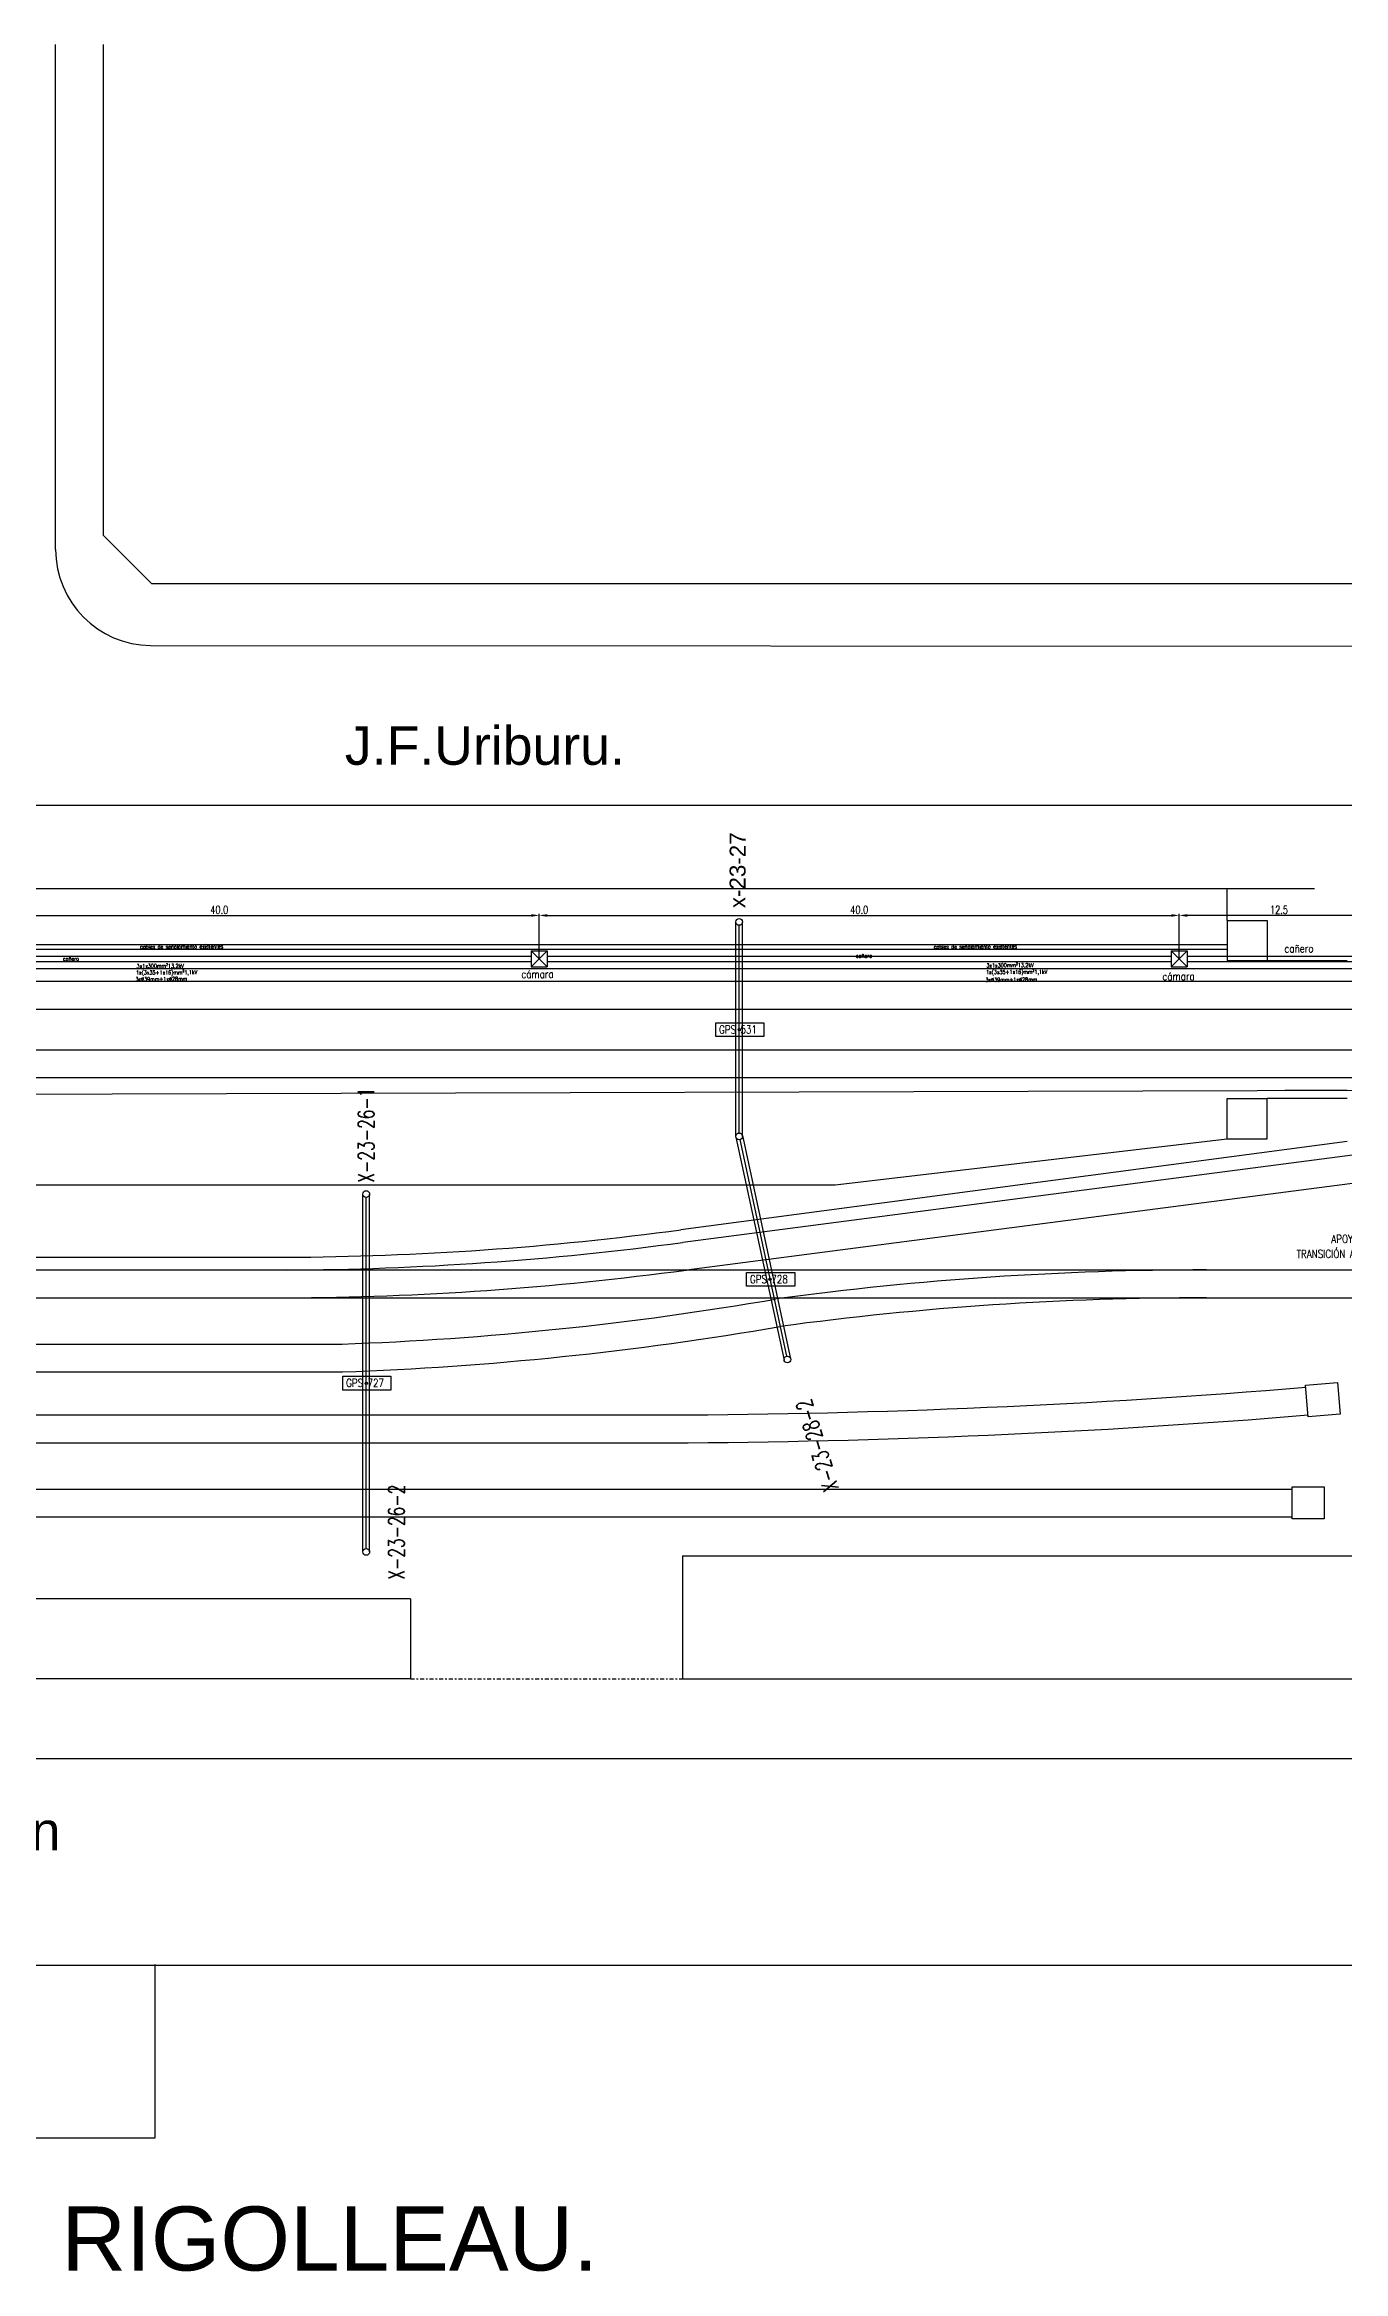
# Model space of a CAD drawing. Header units: millimetres. Extents: x 1712 to 2122, y 1320 to 1467.
# Drawn here: x 1952.2 to 2033.4, y 1320.2 to 1459.3 of the extents above; entities that cross this region are included whole.
import ezdxf

# ---------------------------------------------------------------- set-up
doc = ezdxf.new("R2010")
doc.units = ezdxf.units.MM
doc.linetypes.add('DASHDOT2', pattern=[0.5, 0.25, -0.125, 0, -0.125])
for name, color, linetype in [('CALLES', 8, 'Continuous'), ('EDIFICIOS', 8, 'Continuous'), ('LIMITE', 8, 'DASHDOT2'), ('LINEA02', 8, 'Continuous'), ('LINEA_02', 8, 'Continuous'), ('n° de postación', 1, 'Continuous'), ('pórticos', 4, 'Continuous'), ('textos', 7, 'Continuous'), ('Textos catenaria', 7, 'Continuous'), ('vías', 8, 'Continuous')]:
    doc.layers.add(name, color=color, linetype=linetype)
doc.styles.add('ROMANS', font='arial.ttf', dxfattribs={"width": 0.7})
doc.styles.add('SIMPLEX', font='simplex.shx', dxfattribs={"width": 0.75})
doc.linetypes.add('FENCELINE2', pattern='A,0.25,-0.1,[132,ltypeshp.shx,S=0.1,R=0,X=-0.1,Y=0],-0.1,1', length=1.45)
doc.dimstyles.new('COTA-100', dxfattribs={"dimtxt": 0.5, "dimasz": 0.5, "dimexe": 0.1, "dimexo": 0, "dimgap": 0.1, "dimtad": 1, "dimdec": 1, "dimzin": 0, "dimdsep": 46, "dimtxsty": 'SIMPLEX', "dimcen": 0.1, "dimclrd": 256, "dimclre": 256, "dimclrt": 256, "dimazin": 2, "dimtm": 1e-09, "dimtfac": 0.714286, "dimtdec": 1, "dimtmove": 2, "dimatfit": 2, "dimfxl": 0, "dimtolj": 1, "dimtzin": 0, "dimarcsym": 0})

# ---------------------------------------------------------------- blocks, each defined once
blk = doc.blocks.new('cámara LDF-LDS')
at = {"color": 6}
for p, q in [((-0.5, 0.5), (0.5, 0.5)), ((-0.5, 0.5), (-0.5, -0.5)), ((-0.5, 0.5), (0.5, -0.5)), ((0.5, 0.5), (-0.5, -0.5)), ((0.5, 0.5), (0.5, -0.5)), ((-0.5, -0.5), (0.5, -0.5))]:
    blk.add_line(p, q, dxfattribs=at)
blk = doc.blocks.new('*D20')
at = {"lineweight": -2, "transparency": 16777216}
for p, q in [((1943.13, 1402.22), (1943.13, 1405.03)), ((1943.63, 1404.93), (1982.63, 1404.93)), ((1983.13, 1402.21), (1983.13, 1405.03))]:
    blk.add_line(p, q, dxfattribs=at)
at = {"transparency": 16777216}
for points in [[(1943.63, 1405.01), (1943.63, 1404.84), (1943.13, 1404.93)], [(1982.63, 1405.01), (1982.63, 1404.84), (1983.13, 1404.93)]]:
    blk.add_solid(points, dxfattribs=at)
at = {"layer": 'Defpoints', "color": 0, "transparency": 16777216}
for p in [(1983.13, 1404.93), (1943.13, 1402.22), (1983.13, 1402.21)]:
    blk.add_point(p, dxfattribs=at)
at = {"transparency": 16777216, "insert": (1963.13, 1405.28), "char_height": 0.5, "attachment_point": 5, "style": 'SIMPLEX'}
blk.add_mtext('\\A1;40.0', dxfattribs=at)
blk = doc.blocks.new('*D21')
at = {"lineweight": -2, "transparency": 16777216}
for p, q in [((1983.13, 1402.21), (1983.13, 1405.03)), ((1983.63, 1404.93), (2022.63, 1404.93)), ((2023.13, 1402.22), (2023.13, 1405.03))]:
    blk.add_line(p, q, dxfattribs=at)
at = {"transparency": 16777216}
for points in [[(1983.63, 1405.01), (1983.63, 1404.84), (1983.13, 1404.93)], [(2022.63, 1405.01), (2022.63, 1404.84), (2023.13, 1404.93)]]:
    blk.add_solid(points, dxfattribs=at)
at = {"layer": 'Defpoints', "color": 0, "transparency": 16777216}
for p in [(2023.13, 1404.93), (1983.13, 1402.21), (2023.13, 1402.22)]:
    blk.add_point(p, dxfattribs=at)
at = {"transparency": 16777216, "insert": (2003.13, 1405.28), "char_height": 0.5, "attachment_point": 5, "style": 'SIMPLEX'}
blk.add_mtext('\\A1;40.0', dxfattribs=at)
blk = doc.blocks.new('*D22')
at = {"lineweight": -2, "transparency": 16777216}
for p, q in [((2023.13, 1402.22), (2023.13, 1405.03)), ((2035.11, 1404.93), (2023.63, 1404.93)), ((2035.61, 1402.22), (2035.61, 1405.03))]:
    blk.add_line(p, q, dxfattribs=at)
at = {"transparency": 16777216}
for points in [[(2023.63, 1405.01), (2023.63, 1404.84), (2023.13, 1404.93)], [(2035.11, 1405.01), (2035.11, 1404.84), (2035.61, 1404.93)]]:
    blk.add_solid(points, dxfattribs=at)
at = {"layer": 'Defpoints', "color": 0, "transparency": 16777216}
for p in [(2023.13, 1404.93), (2023.13, 1402.22), (2035.61, 1402.22)]:
    blk.add_point(p, dxfattribs=at)
at = {"transparency": 16777216, "insert": (2029.37, 1405.28), "char_height": 0.5, "attachment_point": 5, "style": 'SIMPLEX'}
blk.add_mtext('\\A1;12.5', dxfattribs=at)

msp = doc.modelspace()

# ---------------------------------------------------------------- linework, layer by layer
for p, q in [((1994.16, 1398.22), (1997.17, 1398.22)), ((1994.16, 1397.36), (1994.16, 1398.22)), ((1997.17, 1397.36), (1994.16, 1397.36)), ((1997.17, 1398.22), (1997.17, 1397.36)), ((1996.08, 1382.62), (1999.1, 1382.62)), ((1996.08, 1381.76), (1996.08, 1382.62)), ((1999.1, 1381.76), (1996.08, 1381.76)), ((1999.1, 1382.62), (1999.1, 1381.76)), ((1970.85, 1376.14), (1973.86, 1376.14)), ((1970.85, 1375.27), (1970.85, 1376.14)), ((1973.86, 1376.14), (1973.86, 1375.27)), ((1973.86, 1375.27), (1970.85, 1375.27))]:
    msp.add_line(p, q)
at = {"color": 4}
for p, q in [((1995.42, 1391.08), (1998.43, 1377.14)), ((1995.67, 1390.92), (1998.59, 1377.39)), ((1995.83, 1391.17), (1998.84, 1377.23)), ((1972.11, 1365.16), (1972.11, 1387.52)), ((1972.32, 1365.37), (1972.32, 1387.31)), ((1972.53, 1365.16), (1972.53, 1387.52))]:
    msp.add_line(p, q, dxfattribs=at)
for centre in [(1995.63, 1397.79), (1997.56, 1382.19), (1972.32, 1375.7)]:
    msp.add_circle(centre, 0.0747)
for centre in [(1972.32, 1387.52), (1998.64, 1377.18), (1972.32, 1365.16)]:
    msp.add_circle(centre, 0.21, dxfattribs=at)
at = {"layer": 'CALLES'}
for p, q in [((1952.9, 1427.79), (1952.9, 1459.34)), ((1955.9, 1428.66), (1955.9, 1459.34)), ((1955.9, 1428.66), (1958.9, 1425.66)), ((1958.9, 1425.66), (2037.87, 1425.66)), ((1958.83, 1421.79), (2038.17, 1421.76)), ((1906.63, 1411.82), (1987.93, 1411.82)), ((1987.93, 1411.82), (2050.57, 1411.82)), ((2046.26, 1352.23), (1924.42, 1352.22)), ((2074.07, 1339.33), (1924.42, 1339.32))]:
    msp.add_line(p, q, dxfattribs=at)
msp.add_arc((1958.9, 1427.79), 6, 180.0009, 269.3787, dxfattribs=at)
at = {"layer": 'EDIFICIOS'}
for p, q in [((1992.08, 1364.92), (2035.63, 1364.92)), ((1992.08, 1364.92), (1992.08, 1357.23)), ((1975.08, 1362.23), (1922.82, 1362.22)), ((1975.08, 1362.23), (1975.08, 1357.23)), ((1975.08, 1357.23), (1922.82, 1357.22)), ((1992.08, 1357.23), (2035.63, 1357.23)), ((1959.12, 1328.55), (1959.12, 1339.38)), ((1934.35, 1328.55), (1959.12, 1328.55))]:
    msp.add_line(p, q, dxfattribs=at)
at = {"layer": 'LIMITE'}
msp.add_line((1975.08, 1357.23), (1992.08, 1357.23), dxfattribs=at)
at = {"layer": 'LINEA02', "color": 11}
for p, q in [((1943.63, 1402.39), (1982.63, 1402.39)), ((1943.63, 1402.04), (1982.63, 1402.04)), ((1983.63, 1402.39), (2022.63, 1402.39)), ((1983.63, 1402.04), (2022.63, 1402.04)), ((2023.63, 1402.39), (2035.11, 1402.39)), ((2023.63, 1402.04), (2035.11, 1402.04))]:
    msp.add_line(p, q, dxfattribs=at)
at = {"layer": 'LINEA_02', "linetype": 'FENCELINE2', "ltscale": 0.25}
for p, q in [((1907.33, 1406.61), (2031.58, 1406.62)), ((2001.63, 1388.09), (2026.13, 1390.98)), ((1927.58, 1388.09), (2001.63, 1388.09))]:
    msp.add_line(p, q, dxfattribs=at)
at = {"layer": 'LINEA_02'}
for p, q in [((2026.13, 1404.62), (2026.13, 1406.62)), ((2026.13, 1404.62), (2028.63, 1404.62)), ((2026.13, 1404.62), (2026.13, 1402.12)), ((2028.63, 1404.62), (2028.63, 1402.12)), ((2026.13, 1402.12), (2028.63, 1402.12)), ((2028.63, 1402.12), (2033.63, 1402.12)), ((2026.13, 1393.48), (2028.63, 1393.48)), ((2026.13, 1390.98), (2026.13, 1393.48)), ((2033.63, 1393.48), (2028.63, 1393.48)), ((2028.63, 1390.98), (2028.63, 1393.48)), ((2033.63, 1393.98), (2029.74, 1393.98)), ((2026.13, 1390.98), (2028.63, 1390.98)), ((2031.03, 1375.58), (2033.03, 1375.75)), ((2031.2, 1373.59), (2031.03, 1375.58)), ((2033.03, 1375.75), (2033.19, 1373.76)), ((2033.19, 1373.76), (2031.2, 1373.59)), ((2030.19, 1369.22), (2032.19, 1369.22)), ((2030.19, 1367.22), (2030.19, 1369.22)), ((2032.19, 1369.22), (2032.19, 1367.22)), ((2032.19, 1367.22), (2030.19, 1367.22))]:
    msp.add_line(p, q, dxfattribs=at)
at = {"layer": 'LINEA_02', "color": 1}
for p, q in [((1909.37, 1403.11), (2026.13, 1403.12)), ((1909.37, 1402.81), (2026.13, 1402.82))]:
    msp.add_line(p, q, dxfattribs=at)
at = {"layer": 'LINEA_02', "color": 7}
for p, q in [((1909.37, 1401.61), (2039.08, 1401.62)), ((2035.18, 1393.98), (1909.37, 1393.63)), ((1991.99, 1385.3), (2033.63, 1390.83)), ((1912.23, 1383.57), (1967.33, 1383.57))]:
    msp.add_line(p, q, dxfattribs=at)
msp.add_arc((1966.34, 1575.68), 192.11, 270.2902, 277.6723, dxfattribs=at)
at = {"layer": 'pórticos'}
for p, q in [((1995.42, 1391.12), (1995.42, 1404.52)), ((1995.63, 1391.33), (1995.63, 1404.31)), ((1995.84, 1391.12), (1995.84, 1404.52))]:
    msp.add_line(p, q, dxfattribs=at)
for centre in [(1995.63, 1404.52), (1995.63, 1391.12)]:
    msp.add_circle(centre, 0.21, dxfattribs=at)
at = {"layer": 'vías'}
for p, q in [((2121.99, 1400.8), (1711.6, 1400.8)), ((2121.99, 1399.06), (1711.6, 1399.06)), ((2121.99, 1396.52), (1711.6, 1396.52)), ((2121.99, 1394.78), (1711.6, 1394.78)), ((1992.11, 1384.51), (2070.93, 1394.78)), ((1992.34, 1382.78), (2071.15, 1393.05)), ((1865.29, 1382.78), (1972.32, 1382.78)), ((1972.32, 1382.78), (2039.19, 1382.78)), ((1865.29, 1381.04), (1972.32, 1381.04)), ((1972.32, 1381.04), (2039.19, 1381.04)), ((1861.71, 1378.15), (1970.82, 1378.15)), ((1861.7, 1376.41), (1970.82, 1376.41)), ((1882.65, 1373.72), (1991.18, 1373.72)), ((1882.64, 1371.98), (1991.18, 1371.98)), ((1908.43, 1369.09), (2030.19, 1369.09)), ((1908.43, 1367.35), (2030.19, 1367.35))]:
    msp.add_line(p, q, dxfattribs=at)
for centre, radius, start, end in [((1966.34, 1575.68), 192.91, 270.2902, 277.6723), ((1966.34, 1575.68), 194.65, 270.2902, 277.6723), ((2024.87, 1181.73), 201.05, 90.012, 97.6912), ((1963.65, 1579.06), 201.04, 272.0274, 279.8082), ((2024.87, 1181.73), 199.31, 90.012, 97.6912), ((1963.65, 1579.06), 202.78, 272.0274, 279.8082), ((1988.81, 1886.96), 513.25, 270.2641, 274.7197), ((1988.81, 1886.96), 514.99, 270.2641, 274.7197)]:
    msp.add_arc(centre, radius, start, end, dxfattribs=at)

# ---------------------------------------------------------------- block references
for p in [(1983.13, 1402.21), (2023.13, 1402.22)]:
    msp.add_blockref('cámara LDF-LDS', p)

# ---------------------------------------------------------------- texts
at = {"layer": 'n° de postación', "style": 'ROMANS'}
msp.add_text('x-23-27', height=1, rotation=89.7803, dxfattribs=at).set_placement((1996.02, 1405.38))
at = {"layer": 'textos', "style": 'ROMANS'}
for s, height, p in [('J.F.Uriburu.', 2.4, (1970.98, 1414.34)), ('Calle de Circunvalación', 2.4, (1917.99, 1346.52)), ('GALPONES DE LA CRISTALERÌAS RIGOLLEAU.', 4, (1861.36, 1320.26))]:
    msp.add_text(s, height=height, rotation=0.0009, dxfattribs=at).set_placement(p)
at = {"layer": 'Textos catenaria', "color": 1, "style": 'SIMPLEX', "width": 0.8}
for p in [(1958.18, 1402.84), (2007.79, 1402.84)]:
    msp.add_text('cables de señalamiento existentes', height=0.25, rotation=0.3193, dxfattribs=at).set_placement(p)
at = {"layer": 'Textos catenaria', "style": 'SIMPLEX'}
for s, height, rotation, width, p in [('cañero', 0.5, 0.3193, 0.8, (2029.71, 1402.61)), ('cañero', 0.25, 0.3193, 0.8, (1953.36, 1402.09)), ('3x1x300mm²13,2kV', 0.25, 0.3193, 0.8, (1957.96, 1401.64)), ('1x(3x35+1x16)mm²1,1kV', 0.25, 0.3193, 0.8, (1957.93, 1401.23)), ('cámara', 0.5, 0.3193, 0.8, (1982.01, 1401.01)), ('cañero', 0.25, 0.3193, 0.8, (2002.92, 1402.28)), ('3x1x300mm²13,2kV', 0.25, 0.3193, 0.8, (2011.08, 1401.68)), ('1x(3x35+1x16)mm²1,1kV', 0.25, 0.3193, 0.8, (2011.06, 1401.26)), ('cámara', 0.5, 0.3193, 0.8, (2022.08, 1400.87)), ('3xØ39mm+1xØ28mm', 0.25, 0.3193, 0.8, (1957.89, 1400.82)), ('3xØ39mm+1xØ28mm', 0.25, 0.3193, 0.8, (2011.02, 1400.78)), ('GPS 531', 0.5, 359.9991, 0.8, (1994.37, 1397.55)), ('X-23-26-1', 1, 90, 0.7, (1972.81, 1388.23)), ('APOYO DE RETENCIÓN', 0.5, 0.3193, 0.8, (2032.64, 1384.46)), ('TRANSICIÓN AÉREO/SUBTERRÁNEO', 0.5, 0.3193, 0.8, (2030.47, 1383.52)), ('GPS 728', 0.5, 359.9991, 0.8, (1996.3, 1381.95)), ('GPS 727', 0.5, 359.9991, 0.8, (1971.06, 1375.47)), ('X-23-28-2', 1, 107.3046, 0.7, (2001.87, 1369.12)), ('X-23-26-2', 1, 90, 0.7, (1974.7, 1363.42))]:
    msp.add_text(s, height=height, rotation=rotation, dxfattribs=dict(at, width=width)).set_placement(p)

# ---------------------------------------------------------------- dimensions: what is measured, and where the dimension line sits
for base, p1, p2, picture, middle in [((1983.13, 1404.93), (1943.13, 1402.22), (1983.13, 1402.21), '*D20', (1963.13, 1405.28)), ((2023.13, 1404.93), (1983.13, 1402.21), (2023.13, 1402.22), '*D21', (2003.13, 1405.28)), ((2023.13, 1404.93), (2035.61, 1402.22), (2023.13, 1402.22), '*D22', (2029.37, 1405.28))]:
    dim = msp.add_linear_dim(base=base, p1=p1, p2=p2, dimstyle='COTA-100')
    dim.commit()
    dim.dimension.update_dxf_attribs({"geometry": picture, "text_midpoint": middle})

doc.saveas('drawing.dxf')
